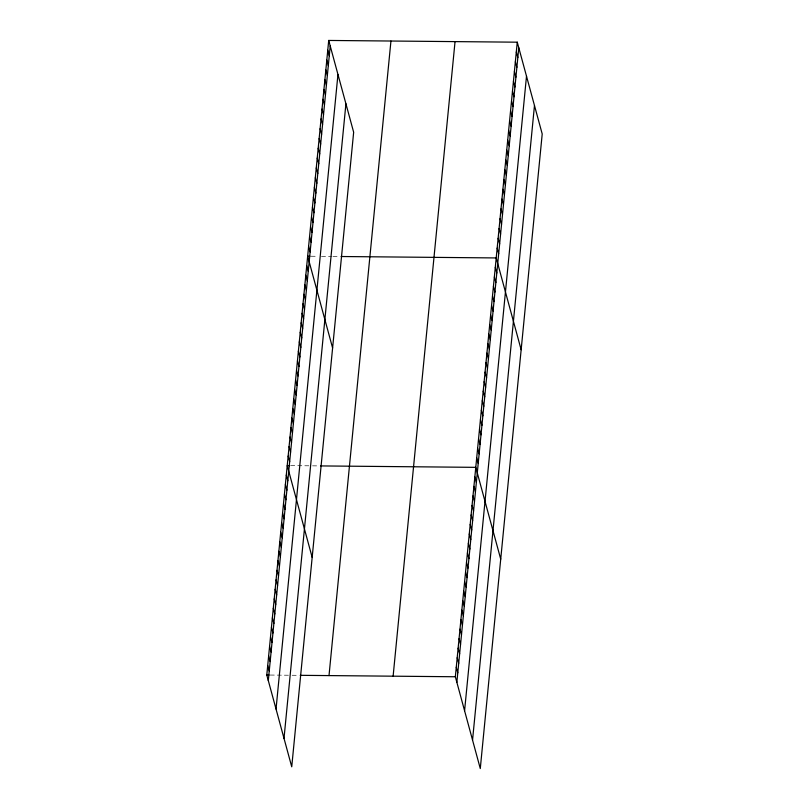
<?xml version="1.0" encoding="UTF-8"?>
<svg xmlns="http://www.w3.org/2000/svg" width="809" height="809" viewBox="0 0 809 809"><rect width="100%" height="100%" fill="white"/><g stroke="black" fill="none" stroke-linecap="round" stroke-linejoin="round"><path stroke-width="0.61" stroke-dasharray="4.04 3.03" d="M311.121 256.231L318.038 256.301M321.486 256.332L331.862 256.423M333.015 256.433L338.779 256.493M290.684 465.64L311.425 465.832M312.577 465.842L318.341 465.893M270.246 675.05L290.987 675.242M292.14 675.252L297.904 675.303"/><path stroke-width="1.21" d="M328.717 40.45L353.654 132.241L291.736 766.811L266.788 675.019L328.717 40.45L517.264 42.189L542.212 133.981L480.283 768.55L455.346 676.759L517.264 42.189M268.305 680.571L330.224 46.002M276.031 709.028L337.96 74.468M283.999 738.354L345.928 103.785M329.01 675.596L390.939 41.026M393.123 676.182L455.042 41.613M456.852 682.311L518.781 47.741M464.578 710.767L526.507 76.208M472.547 740.093L534.476 105.524M309.968 256.22L307.663 256.2L332.6 347.991M341.074 256.514L496.21 257.94L521.148 349.731M289.531 465.63L287.225 465.61L312.173 557.401M320.647 465.923L475.773 467.349L500.72 559.14M266.788 675.019L269.094 675.04M300.21 675.323L455.346 676.759M516.314 51.998L517.821 57.55M515.353 61.808L516.86 67.359M514.393 71.607L515.909 77.168M513.442 81.416L514.949 86.968M512.481 91.225L513.988 96.777M511.521 101.034L513.037 106.586M510.57 110.833L512.077 116.395M509.609 120.642L511.116 126.204M508.659 130.451L510.166 136.003M507.698 140.26L509.205 145.812M506.737 150.07L508.254 155.621M505.787 159.869L507.294 165.43M504.826 169.678L506.333 175.24M503.865 179.487L505.382 185.039M502.915 189.296L504.422 194.848M501.954 199.105L503.461 204.657M500.993 208.904L502.51 214.466M500.043 218.713L501.55 224.265M499.082 228.522L500.589 234.074M498.132 238.331L499.638 243.883M497.171 248.13L498.678 253.692M495.28 267.466L496.797 273.017M494.36 276.981L495.866 282.533M493.429 286.497L494.936 292.049M492.499 296.013L494.006 301.575M491.569 305.539L493.075 311.091M490.638 315.055L492.145 320.607M489.708 324.571L491.215 330.123M488.778 334.087L490.294 339.649M487.857 343.613L489.364 349.164M486.927 353.128L488.434 358.68M485.997 362.644L487.503 368.196M485.066 372.16L486.573 377.722M484.136 381.686L485.643 387.238M483.206 391.202L484.722 396.754M482.275 400.718L483.792 406.28M481.355 410.234L482.862 415.796M480.425 419.76L481.931 425.312M479.494 429.276L481.001 434.827M478.564 438.791L480.071 444.353M477.634 448.307L479.14 453.869M476.703 457.833L478.22 463.385M474.853 476.865L476.359 482.427M473.922 486.391L475.429 491.943M472.992 495.907L474.499 501.459M472.062 505.423L473.568 510.975M471.131 514.939L472.638 520.5M470.201 524.465L471.718 530.016M469.271 533.98L470.787 539.532M468.35 543.496L469.857 549.048M467.42 553.012L468.927 558.574M327.766 50.259L329.273 55.811M466.49 562.538L467.996 568.09M326.806 60.068L328.312 65.62M465.559 572.054L467.066 577.606M325.845 69.867L327.362 75.429M464.629 581.57L466.136 587.122M324.894 79.676L326.401 85.228M463.699 591.086L465.215 596.648M323.934 89.486L325.44 95.037M462.768 600.612L464.285 606.163M322.973 99.295L324.49 104.846M461.848 610.128L463.355 615.679M460.918 619.643L462.424 625.205M322.022 109.094L323.529 114.656M459.987 629.159L461.494 634.721M321.062 118.903L322.569 124.465M459.057 638.685L460.564 644.237M320.101 128.712L321.618 134.264M458.127 648.201L459.633 653.753M319.151 138.521L320.657 144.073M457.196 657.717L458.713 663.279M318.19 148.33L319.697 153.882M456.266 667.243L457.783 672.795M317.239 158.129L318.746 163.691M316.279 167.938L317.785 173.5M315.318 177.747L316.825 183.299M314.367 187.557L315.874 193.108M313.407 197.366L314.913 202.917M312.446 207.165L313.963 212.727M311.495 216.974L313.002 222.526M310.535 226.783L312.041 232.335M309.574 236.592L311.091 242.144M308.623 246.391L310.13 251.953M306.732 265.726L308.249 271.278M305.802 275.242L307.319 280.794M304.882 284.758L306.389 290.31M303.951 294.274L305.458 299.836M303.021 303.8L304.528 309.351M302.091 313.316L303.597 318.867M301.16 322.831L302.667 328.383M300.23 332.347L301.747 337.909M299.3 341.873L300.817 347.425M298.379 351.389L299.886 356.941M297.449 360.905L298.956 366.457M296.519 370.421L298.025 375.983M295.588 379.947L297.095 385.499M294.658 389.463L296.165 395.014M293.728 398.979L295.245 404.54M292.797 408.494L294.314 414.056M291.877 418.02L293.384 423.572M290.947 427.536L292.453 433.088M290.016 437.052L291.523 442.614M289.086 446.578L290.593 452.13M288.156 456.094L289.662 461.646M286.295 475.126L287.812 480.688M285.375 484.652L286.882 490.203M284.444 494.168L285.951 499.719M283.514 503.683L285.021 509.235M282.584 513.199L284.09 518.761M281.653 522.725L283.16 528.277M280.723 532.241L282.24 537.793M279.793 541.757L281.31 547.309M278.872 551.273L280.379 556.835M277.942 560.799L279.449 566.351M277.012 570.315L278.518 575.866M276.081 579.831L277.588 585.392M275.151 589.346L276.658 594.908M274.221 598.872L275.738 604.424M273.29 608.388L274.807 613.94M272.37 617.904L273.877 623.466M271.44 627.42L272.946 632.982M270.509 636.946L272.016 642.498M269.579 646.462L271.086 652.014M268.649 655.978L270.155 661.54M267.718 665.504L269.235 671.055"/></g></svg>
